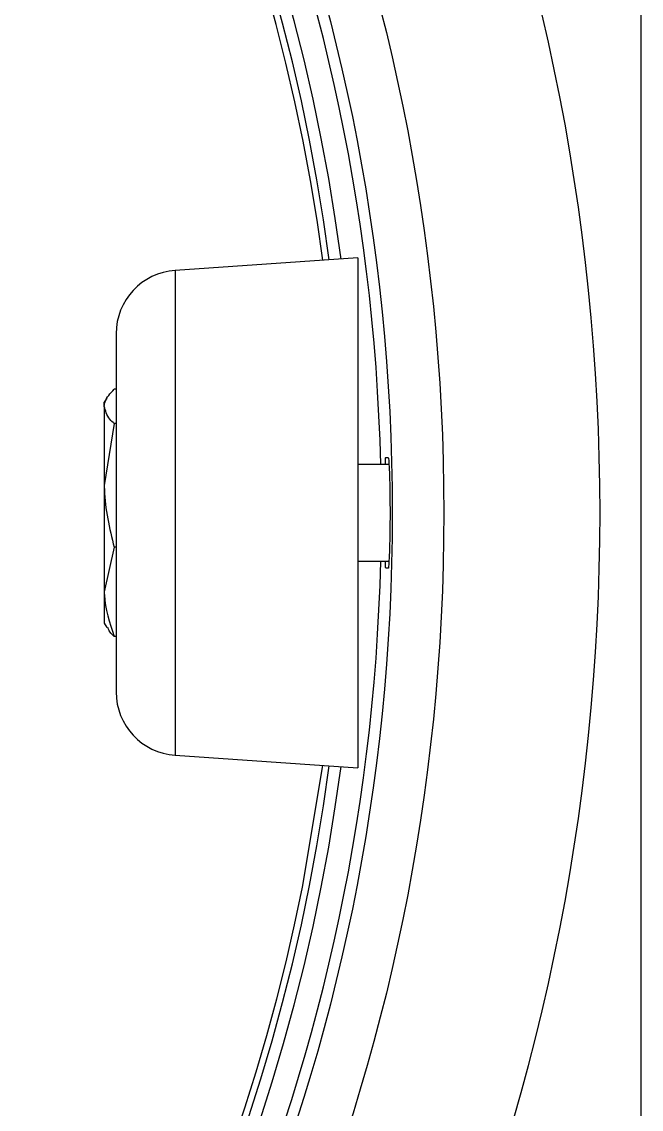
# Model space of a CAD drawing. Extents: x 8 to 113, y 0 to 87.
# Drawn here: x 51.715 to 52.766, y 35.807 to 37.652 of the extents above; entities that cross this region are included whole.
import ezdxf

# ---------------------------------------------------------------- set-up
doc = ezdxf.new("R2010")
doc.units = 0
doc.header["$MEASUREMENT"] = 0
doc.layers.add('OBJECT', color=7, linetype='CONTINUOUS')

msp = doc.modelspace()

# ---------------------------------------------------------------- linework, layer by layer
at = {"layer": 'OBJECT'}
for p, q in [((52.766, 34.6187), (52.766, 39.0187)), ((52.285, 37.2512), (51.9754, 37.23)), ((52.285, 37.2512), (52.285, 36.3862)), ((51.9754, 37.23), (51.9754, 36.4073)), ((51.875, 37.1225), (51.875, 36.5148)), ((51.875, 37.0284), (51.8718, 37.0284)), ((51.8592, 37.0134), (51.855, 37.0062)), ((51.855, 36.9992), (51.855, 37.0062)), ((51.855, 36.9992), (51.855, 36.8651)), ((51.8718, 36.97), (51.855, 36.8651)), ((51.875, 36.97), (51.8718, 36.97)), ((52.3324, 36.9127), (52.3368, 36.9127)), ((52.3379, 36.9007), (52.285, 36.9007)), ((51.855, 36.8651), (51.855, 36.6846)), ((51.8718, 36.7602), (51.855, 36.6846)), ((51.875, 36.7602), (51.8718, 36.7602)), ((52.285, 36.7367), (52.3379, 36.7367)), ((52.3368, 36.7247), (52.3324, 36.7247)), ((51.855, 36.6846), (51.855, 36.6312)), ((51.855, 36.6312), (51.8592, 36.6239)), ((51.875, 36.6089), (51.8718, 36.6089)), ((51.9754, 36.4073), (52.285, 36.3862)), ((52.1912, 36.1832), (52.2256, 36.3902))]:
    msp.add_line(p, q, dxfattribs=at)
for centre, radius in [((49.006, 36.8187), 3.425), ((49.0071, 36.8187), 3.3365)]:
    msp.add_circle(centre, radius, dxfattribs=at)
for centre, radius, start, end in [((49.0071, 36.8187), 3.318, 1.4161, 88.5839), ((49.0071, 36.8187), 3.278, 7.5476, 82.4524), ((49.0071, 36.8187), 3.258, 7.57, 82.43), ((49.006, 36.8187), 3.248, 7.5799, 82.3994), ((49.006, 36.8187), 3.69, 336.3466, 23.6534), ((51.9828, 37.1225), 0.1078, 93.9077, 180), ((49.0071, 36.8187), 3.318, 271.4161, 358.5839), ((51.9828, 36.5148), 0.1078, 180, 266.0923), ((49.0071, 36.8187), 3.258, 277.57, 352.43), ((49.0071, 36.8187), 3.278, 277.5476, 352.4524), ((49.006, 36.8187), 3.248, 277.5917, 348.7175)]:
    msp.add_arc(centre, radius, start, end, dxfattribs=at)
for points, knots in [([(51.855, 36.9992), (51.8553, 37.0019), (51.8562, 37.0118), (51.8652, 37.0214), (51.8718, 37.0284)], [0, 0, 0, 0, 0.26863, 1, 1, 1, 1]), ([(51.8718, 36.97), (51.8692, 36.9724), (51.8594, 36.982), (51.8569, 36.9919), (51.855, 36.9992)], [0, 0, 0, 0, 0.257551, 1, 1, 1, 1]), ([(52.332, 36.9007), (52.332, 36.901), (52.332, 36.9078), (52.3321, 36.9115), (52.3324, 36.9124), (52.3324, 36.9127)], [0, 0, 0, 0, 0.0288976, 0.6938414, 1, 1, 1, 1]), ([(52.3368, 36.9127), (52.337, 36.9116), (52.3375, 36.9096), (52.3384, 36.8934), (52.3392, 36.8695), (52.3397, 36.8398), (52.3398, 36.8076), (52.3394, 36.7768), (52.3386, 36.7506), (52.3377, 36.7322), (52.3371, 36.7252), (52.3369, 36.7248), (52.3368, 36.7247)], [0, 0, 0, 0, 0.1072043, 0.2145463, 0.3219133, 0.4293, 0.5366567, 0.6439827, 0.7513244, 0.858704, 0.966088, 1, 1, 1, 1]), ([(51.855, 36.8651), (51.855, 36.8626), (51.8553, 36.8272), (51.8638, 36.7925), (51.8718, 36.7602)], [0, 0, 0, 0, 0.070196, 1, 1, 1, 1]), ([(52.3324, 36.7247), (52.3323, 36.7252), (52.3321, 36.726), (52.332, 36.7336), (52.332, 36.7367)], [0, 0, 0, 0, 0.594523, 1, 1, 1, 1]), ([(51.855, 36.6846), (51.855, 36.6828), (51.8553, 36.6572), (51.8638, 36.6322), (51.8718, 36.6089)], [0, 0, 0, 0, 0.070205, 1, 1, 1, 1]), ([(51.8718, 36.6089), (51.8691, 36.6114), (51.8636, 36.6164), (51.862, 36.6216), (51.8611, 36.6242)], [0, 0, 0, 0, 0.4883458, 1, 1, 1, 1])]:
    msp.add_open_spline(points, degree=3, knots=knots, dxfattribs=at)

doc.saveas('drawing.dxf')
